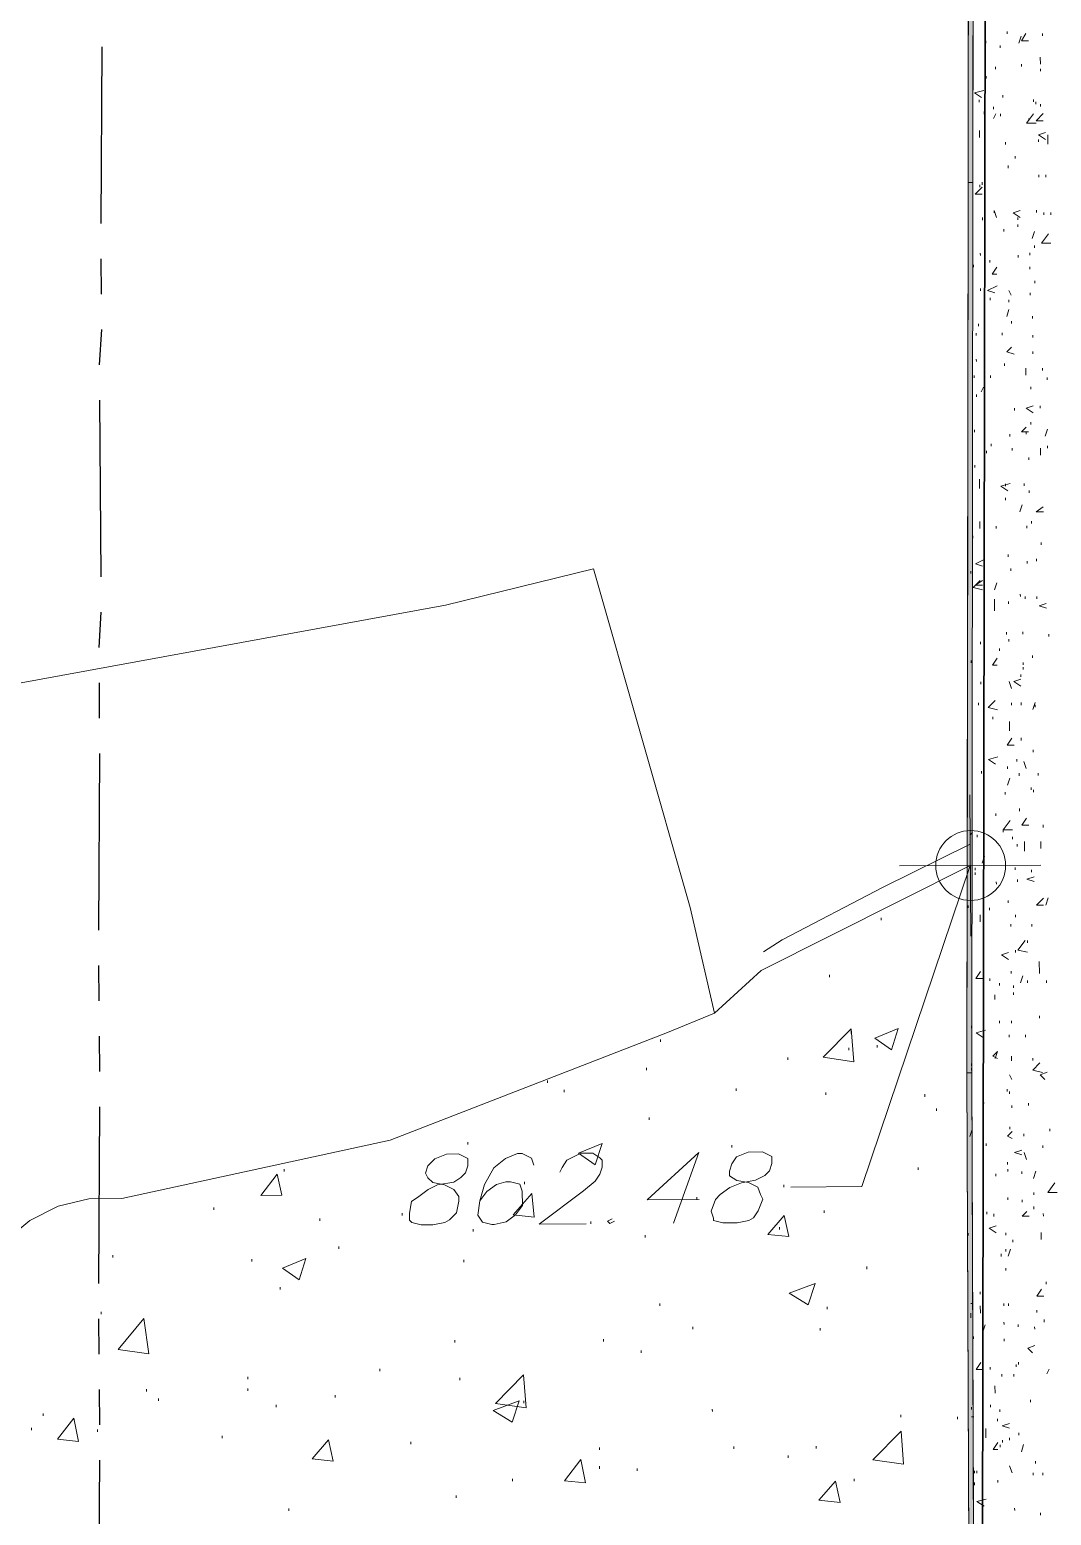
# Model space of a CAD drawing. Header units: inches. Extents: x -5728 to 15181, y 9834 to 15140.
# Drawn here: x 6341 to 6688, y 12068 to 12573 of the extents above; entities that cross this region are included whole.
import ezdxf

# ---------------------------------------------------------------- set-up
doc = ezdxf.new("R2010")
doc.units = ezdxf.units.IN
doc.header["$MEASUREMENT"] = 0
doc.linetypes.add('IMPORT-DASHEDX2 _4_', pattern=[0.1125, 0.075, -0.0375])
for name, color, linetype, lineweight in [('PDF_Geometry', 1, 'Continuous', 9), ('PDF_Solid Fills', 1, 'Continuous', 9), ('site plan converted for PDF_dwg', 1, 'Continuous', 9)]:
    doc.layers.add(name, color=color, linetype=linetype, lineweight=lineweight)

# ---------------------------------------------------------------- blocks, each defined once
blk = doc.blocks.new('site plan converted for PDF_dwg-1480341-SITE PLAN')
at = {"layer": 'PDF_Solid Fills'}
for points in [[(4533.72, 2641), (4535.32, 2641), (4537.72, 2941), (4536.12, 2941), (4534.84, 2781.23)], [(4531.32, 2338.6), (4532.92, 2338.6), (4535.32, 2641), (4533.72, 2641), (4532.24, 2454.12)], [(4530.52, 2041), (4532.12, 2041), (4532.92, 2338.6), (4531.32, 2338.6), (4530.53, 2045.22)]]:
    blk.add_hatch(color=147, dxfattribs=at).paths.add_polyline_path(points, flags=0)
at = {"layer": 'PDF_Geometry', "color": 155, "lineweight": 15}
for p, q in [((4547.32, 2692.2), (4547.32, 2691.4)), ((4551.32, 2688.2), (4552.12, 2690.6)), ((4559.32, 2691.4), (4559.32, 2690.6)), ((4540.12, 2689), (4540.12, 2688.2)), ((4544.92, 2687.4), (4544.92, 2686.6)), ((4543.32, 2680.2), (4543.32, 2679.4)), ((4552.12, 2681), (4552.12, 2680.2)), ((4558.52, 2681), (4558.52, 2683.4)), ((4558.52, 2679.4), (4558.52, 2678.6)), ((4540.12, 2677), (4540.12, 2676.2)), ((4545.72, 2670.6), (4545.72, 2669.8)), ((4537.72, 2669), (4537.72, 2668.2)), ((4539.32, 2665), (4539.32, 2664.2)), ((4542.52, 2666.6), (4542.52, 2665.8)), ((4542.52, 2662.6), (4543.32, 2664.2)), ((4544.92, 2664.2), (4544.92, 2663.4)), ((4556.12, 2669), (4556.12, 2668.2)), ((4556.92, 2668.2), (4556.92, 2667.4)), ((4558.52, 2667.4), (4558.52, 2666.6)), ((4554.52, 2662.6), (4554.52, 2661.8)), ((4537.72, 2656.2), (4537.72, 2658.6)), ((4546.52, 2654.6), (4546.52, 2653.8)), ((4557.72, 2655.4), (4557.72, 2654.6)), ((4560.92, 2653.8), (4560.92, 2657)), ((4539.32, 2653), (4539.32, 2652.2)), ((4549.72, 2649.8), (4549.72, 2649)), ((4547.32, 2646.6), (4547.32, 2645.8)), ((4537.72, 2640.2), (4537.72, 2639.4)), ((4538.52, 2641), (4538.52, 2640.2)), ((4557.72, 2643.4), (4557.72, 2642.6)), ((4560.12, 2643.4), (4560.12, 2642.6)), ((4538.52, 2629), (4538.52, 2628.2)), ((4550.52, 2629), (4550.52, 2628.2)), ((4556.92, 2631.4), (4556.92, 2630.6)), ((4559.32, 2630.6), (4559.32, 2629.8)), ((4561.72, 2630.6), (4561.72, 2629.8)), ((4545.72, 2625), (4545.72, 2624.2)), ((4550.52, 2626.6), (4550.52, 2625.8)), ((4555.32, 2621.8), (4556.12, 2624.2)), ((4556.12, 2619.4), (4556.12, 2618.6)), ((4537.72, 2617), (4537.72, 2616.2)), ((4540.92, 2614.6), (4540.92, 2613.8)), ((4550.52, 2616.2), (4550.52, 2615.4)), ((4554.52, 2617), (4554.52, 2616.2)), ((4535.32, 2613), (4535.32, 2612.2)), ((4554.52, 2612.2), (4554.52, 2611.4)), ((4537.72, 2605), (4537.72, 2604.2)), ((4548.12, 2602.6), (4547.32, 2604.2)), ((4556.12, 2607.4), (4556.12, 2606.6)), ((4540.92, 2601.8), (4540.92, 2601)), ((4547.32, 2601), (4547.32, 2600.2)), ((4554.52, 2603.4), (4554.52, 2602.6)), ((4546.52, 2595.4), (4547.32, 2597.8)), ((4548.12, 2593.8), (4548.12, 2593)), ((4555.32, 2595.4), (4555.32, 2594.6)), ((4536.12, 2589.8), (4536.12, 2589)), ((4536.92, 2593), (4536.92, 2592.2)), ((4544.92, 2589.8), (4544.92, 2589)), ((4555.32, 2589), (4555.32, 2588.2)), ((4555.32, 2583.4), (4555.32, 2582.6)), ((4536.12, 2581), (4536.12, 2580.2)), ((4545.72, 2579.4), (4545.72, 2578.6)), ((4535.32, 2575.4), (4535.32, 2574.6)), ((4540.92, 2575.4), (4540.92, 2574.6)), ((4552.92, 2575.4), (4552.92, 2577.8)), ((4558.52, 2577.8), (4558.52, 2577)), ((4560.12, 2574.6), (4560.12, 2573.8)), ((4536.12, 2569), (4536.12, 2568.2)), ((4537.72, 2569.8), (4538.52, 2571.4)), ((4548.92, 2564.2), (4548.92, 2563.4)), ((4557.72, 2565), (4557.72, 2564.2)), ((4554.52, 2559.4), (4554.52, 2558.6)), ((4535.32, 2557), (4535.32, 2556.2)), ((4547.32, 2555.4), (4547.32, 2554.6)), ((4552.92, 2556.2), (4552.92, 2555.4)), ((4559.32, 2554.6), (4560.12, 2557)), ((4539.32, 2549.8), (4539.32, 2549)), ((4540.92, 2552.2), (4540.92, 2551.4)), ((4548.12, 2550.6), (4548.12, 2549.8)), ((4557.72, 2548.2), (4557.72, 2550.6)), ((4560.12, 2551.4), (4560.12, 2550.6)), ((4535.32, 2545), (4535.32, 2544.2)), ((4553.72, 2547.4), (4553.72, 2546.6)), ((4536.92, 2537), (4536.92, 2540.2)), ((4545.72, 2538.6), (4545.72, 2537.8)), ((4552.12, 2538.6), (4552.12, 2537.8)), ((4534.52, 2533), (4534.52, 2532.2)), ((4538.52, 2537), (4538.52, 2536.2)), ((4545.72, 2533.8), (4545.72, 2533)), ((4553.72, 2536.2), (4553.72, 2535.4)), ((4550.52, 2529), (4551.32, 2531.4)), ((4536.92, 2523.4), (4536.92, 2525.8)), ((4542.52, 2524.2), (4542.52, 2523.4)), ((4552.92, 2524.2), (4552.92, 2523.4)), ((4554.52, 2525.8), (4554.52, 2525)), ((4534.52, 2521), (4534.52, 2520.2)), ((4538.52, 2520.2), (4538.52, 2519.4)), ((4557.72, 2518.6), (4557.72, 2517.8)), ((4546.52, 2514.6), (4546.52, 2513.8)), ((4556.12, 2513), (4556.12, 2512.2)), ((4533.72, 2509), (4533.72, 2508.2)), ((4547.32, 2509.8), (4547.32, 2509)), ((4552.92, 2512.2), (4552.92, 2511.4)), ((4541.72, 2502.6), (4542.52, 2505)), ((4541.72, 2495.4), (4541.72, 2499.4)), ((4541.72, 2496.2), (4541.72, 2498.6)), ((4546.52, 2498.6), (4546.52, 2497.8)), ((4550.52, 2501), (4550.52, 2500.2)), ((4552.12, 2500.2), (4552.12, 2499.4)), ((4556.12, 2500.2), (4556.12, 2499.4)), ((4545.72, 2488.2), (4545.72, 2487.4)), ((4551.32, 2488.2), (4551.32, 2487.4)), ((4560.12, 2487.4), (4560.12, 2486.6)), ((4536.92, 2485), (4536.92, 2484.2)), ((4543.32, 2482.6), (4543.32, 2481.8)), ((4546.52, 2485.8), (4546.52, 2485)), ((4533.72, 2477.8), (4533.72, 2478.6)), ((4551.32, 2477.8), (4551.32, 2477)), ((4554.52, 2480.2), (4554.52, 2479.4)), ((4550.52, 2473.8), (4550.52, 2473)), ((4551.32, 2476.2), (4551.32, 2475.4)), ((4536.92, 2471.4), (4536.92, 2470.6)), ((4547.32, 2469), (4546.52, 2471.4)), ((4536.12, 2464.2), (4536.12, 2463.4)), ((4547.32, 2464.2), (4547.32, 2463.4)), ((4550.52, 2464.2), (4550.52, 2463.4)), ((4554.52, 2461.8), (4555.32, 2464.2)), ((4555.32, 2463.4), (4555.32, 2462.6)), ((4540.92, 2459.4), (4540.92, 2458.6)), ((4546.52, 2454.6), (4546.52, 2457.8)), ((4550.52, 2452.2), (4550.52, 2451.4)), ((4554.52, 2448.2), (4554.52, 2447.4)), ((4545.72, 2442.6), (4545.72, 2441.8)), ((4548.92, 2445), (4548.92, 2444.2)), ((4552.12, 2441.8), (4551.32, 2444.2)), ((4536.92, 2441), (4536.92, 2440.2)), ((4545.72, 2436.2), (4546.52, 2438.6)), ((4549.72, 2440.2), (4549.72, 2439.4)), ((4556.12, 2440.2), (4556.12, 2439.4)), ((4532.92, 2385), (4532.92, 2433)), ((4544.92, 2433.8), (4544.92, 2433)), ((4553.72, 2435.4), (4553.72, 2434.6)), ((4554.52, 2434.6), (4554.52, 2433.8)), ((4532.92, 2431.4), (4532.92, 2430.6)), ((4549.72, 2428.2), (4549.72, 2427.4)), ((4541.72, 2426.6), (4541.72, 2425.8)), ((4557.72, 2422.6), (4557.72, 2421.8)), ((4532.92, 2419.4), (4533.72, 2420.2)), ((4535.32, 2419.4), (4535.32, 2418.6)), ((4544.12, 2421), (4544.12, 2420.2)), ((4547.32, 2418.6), (4547.32, 2417.8)), ((4551.32, 2413.8), (4551.32, 2417)), ((4556.92, 2414.6), (4556.92, 2417)), ((4536.92, 2409.8), (4537.72, 2412.2)), ((4548.92, 2416.2), (4548.92, 2415.4)), ((4508.92, 2409), (4556.92, 2409)), ((4534.52, 2408.2), (4534.52, 2407.4)), ((4548.12, 2408.2), (4548.12, 2407.4)), ((4553.72, 2407.4), (4553.72, 2406.6)), ((4534.52, 2406.6), (4534.52, 2405.8)), ((4541.72, 2403.4), (4541.72, 2402.6)), ((4548.92, 2404.2), (4548.92, 2403.4)), ((4545.72, 2397), (4545.72, 2396.2)), ((4558.52, 2395.4), (4559.32, 2397.8)), ((4532.12, 2395.4), (4532.12, 2394.6)), ((4536.12, 2389.8), (4536.12, 2392.2)), ((4539.32, 2394.6), (4539.32, 2393.8)), ((4548.12, 2392.2), (4548.12, 2391.4)), ((4502.52, 2391.4), (4502.52, 2390.6)), ((4546.52, 2389), (4546.52, 2388.2)), ((4553.72, 2389), (4553.72, 2388.2)), ((4532.92, 2385.8), (4532.92, 2385)), ((4552.12, 2383.4), (4552.12, 2382.6)), ((4548.12, 2380.2), (4548.12, 2379.4)), ((4484.92, 2372.2), (4484.92, 2371.4)), ((4546.52, 2373), (4546.52, 2372.2)), ((4549.72, 2369), (4550.52, 2371.4)), ((4556.12, 2372.2), (4556.12, 2376.2)), ((4539.32, 2370.6), (4539.32, 2369.8)), ((4542.52, 2369), (4542.52, 2368.2)), ((4547.32, 2368.2), (4547.32, 2367.4)), ((4552.12, 2369.8), (4552.12, 2369)), ((4558.52, 2369.8), (4558.52, 2369)), ((4540.92, 2363.4), (4540.92, 2365)), ((4547.32, 2365.8), (4547.32, 2365)), ((4556.12, 2357.8), (4556.12, 2357)), ((4492.12, 2353), (4492.12, 2352.2)), ((4532.92, 2354.6), (4532.92, 2353.8)), ((4542.52, 2356.2), (4542.52, 2355.4)), ((4545.72, 2351.4), (4545.72, 2350.6)), ((4546.52, 2356.2), (4546.52, 2355.4)), ((4551.32, 2351.4), (4551.32, 2350.6)), ((4427.32, 2350.6), (4427.32, 2349.8)), ((4491.32, 2347.4), (4491.32, 2346.6)), ((4500.92, 2348.2), (4500.92, 2347.4)), ((4470.52, 2344.2), (4470.52, 2343.4)), ((4532.92, 2341.8), (4532.92, 2341)), ((4553.72, 2343.4), (4553.72, 2342.6)), ((4388.92, 2337), (4388.92, 2336.2)), ((4422.52, 2341), (4422.52, 2340.2)), ((4532.92, 2340.2), (4532.92, 2339.4)), ((4546.52, 2336.2), (4545.72, 2337.8)), ((4394.52, 2333.8), (4394.52, 2333)), ((4452.92, 2333.8), (4452.92, 2333)), ((4483.32, 2332.2), (4483.32, 2331.4)), ((4516.92, 2331.4), (4516.92, 2330.6)), ((4544.92, 2333), (4544.92, 2332.2)), ((4545.72, 2332.2), (4545.72, 2331.4)), ((4520.92, 2326.6), (4520.92, 2325.8)), ((4532.92, 2329), (4532.92, 2328.2)), ((4536.92, 2329), (4536.92, 2328.2)), ((4546.52, 2327.4), (4546.52, 2326.6)), ((4552.12, 2328.2), (4552.12, 2327.4)), ((4423.32, 2324.2), (4423.32, 2323.4)), ((4361.72, 2316.2), (4361.72, 2315.4)), ((4532.12, 2317), (4532.92, 2319.4)), ((4545.72, 2320.2), (4545.72, 2319.4)), ((4550.52, 2317.8), (4550.52, 2317)), ((4559.32, 2319.4), (4559.32, 2318.6)), ((4451.32, 2314.6), (4451.32, 2313.8)), ((4537.72, 2314.6), (4537.72, 2313.8)), ((4551.32, 2309), (4550.52, 2311.4)), ((4556.92, 2313.8), (4556.92, 2313)), ((4299.32, 2307.4), (4299.32, 2306.6)), ((4514.52, 2306.6), (4514.52, 2305.8)), ((4544.92, 2308.2), (4544.92, 2307.4)), ((4544.92, 2305.8), (4544.92, 2305)), ((4380.92, 2302.6), (4380.92, 2301.8)), ((4468.92, 2301), (4468.92, 2300.2)), ((4540.92, 2304.2), (4540.92, 2303.4)), ((4549.72, 2305), (4549.72, 2304.2)), ((4553.72, 2302.6), (4554.52, 2305)), ((4439.32, 2297), (4439.32, 2296.2)), ((4544.92, 2296.2), (4544.92, 2295.4)), ((4553.72, 2297.8), (4553.72, 2297)), ((4275.32, 2294.6), (4275.32, 2293.8)), ((4339.32, 2292.2), (4339.32, 2291.4)), ((4482.52, 2292.2), (4482.52, 2291.4)), ((4532.92, 2294.6), (4532.92, 2293.8)), ((4537.72, 2291.4), (4537.72, 2290.6)), ((4549.72, 2295.4), (4549.72, 2294.6)), ((4553.72, 2293), (4553.72, 2292.2)), ((4311.32, 2290.6), (4311.32, 2289.8)), ((4363.32, 2286.6), (4363.32, 2285.8)), ((4403.32, 2289), (4403.32, 2288.2)), ((4467.32, 2286.6), (4467.32, 2285.8)), ((4540.12, 2290.6), (4540.12, 2289.8)), ((4556.92, 2290.6), (4556.92, 2289.8)), ((4317.72, 2281), (4317.72, 2280.2)), ((4421.72, 2284.2), (4421.72, 2283.4)), ((4531.32, 2284.2), (4531.32, 2283.4)), ((4544.12, 2284.2), (4544.12, 2283.4)), ((4546.52, 2281.8), (4546.52, 2281)), ((4556.12, 2281.8), (4556.12, 2284.2)), ((4240.92, 2278.6), (4240.92, 2277.8)), ((4288.12, 2277), (4288.12, 2276.2)), ((4360.12, 2276.2), (4360.12, 2275.4)), ((4542.52, 2277), (4542.52, 2276.2)), ((4544.12, 2278.6), (4544.12, 2277.8)), ((4544.92, 2276.2), (4545.72, 2278.6)), ((4496.92, 2273), (4496.92, 2272.2)), ((4544.12, 2272.2), (4544.12, 2271.4)), ((4297.72, 2267.4), (4297.72, 2266.6)), ((4557.72, 2267.4), (4557.72, 2266.6)), ((4426.52, 2261), (4426.52, 2260.2)), ((4535.32, 2264.2), (4535.32, 2263.4)), ((4236.92, 2259.4), (4236.92, 2258.6)), ((4483.32, 2259.4), (4483.32, 2258.6)), ((4532.12, 2260.2), (4532.92, 2260.2)), ((4532.12, 2255.4), (4532.12, 2257)), ((4535.32, 2257), (4535.32, 2259.4)), ((4535.32, 2258.6), (4535.32, 2257.8)), ((4543.32, 2260.2), (4543.32, 2259.4)), ((4544.92, 2260.2), (4544.92, 2259.4)), ((4554.52, 2257.8), (4554.52, 2257)), ((4437.72, 2253), (4437.72, 2252.2)), ((4480.92, 2252.2), (4480.92, 2251.4)), ((4536.12, 2250.6), (4536.92, 2253)), ((4543.32, 2253.8), (4543.32, 2253)), ((4548.12, 2253), (4548.12, 2252.2)), ((4553.72, 2252.2), (4553.72, 2251.4)), ((4556.92, 2254.6), (4556.92, 2253.8)), ((4356.92, 2249), (4356.92, 2248.2)), ((4407.32, 2249), (4407.32, 2248.2)), ((4532.92, 2249), (4532.92, 2248.2)), ((4543.32, 2248.2), (4543.32, 2247.4)), ((4420.12, 2245), (4420.12, 2244.2)), ((4548.12, 2240.2), (4548.12, 2239.4)), ((4286.52, 2237), (4286.52, 2236.2)), ((4331.32, 2239.4), (4331.32, 2238.6)), ((4358.52, 2236.2), (4358.52, 2235.4)), ((4538.52, 2238.6), (4538.52, 2237.8)), ((4542.52, 2236.2), (4542.52, 2235.4)), ((4546.52, 2236.2), (4546.52, 2235.4)), ((4547.32, 2239.4), (4547.32, 2238.6)), ((4557.72, 2236.2), (4558.52, 2237.8)), ((4252.12, 2233), (4252.12, 2232.2)), ((4286.52, 2233), (4286.52, 2232.2)), ((4316.12, 2230.6), (4316.12, 2229.8)), ((4540.12, 2229.8), (4540.12, 2232.2)), ((4256.12, 2229.8), (4256.12, 2229)), ((4296.12, 2227.4), (4296.12, 2226.6)), ((4380.12, 2228.2), (4380.12, 2227.4)), ((4538.52, 2225.8), (4538.52, 2225)), ((4552.12, 2227.4), (4552.12, 2226.6)), ((4212.92, 2220.2), (4212.92, 2219.4)), ((4216.92, 2225), (4216.92, 2224.2)), ((4444.12, 2225), (4444.12, 2224.2)), ((4508.12, 2222.6), (4508.12, 2221.8)), ((4527.32, 2221.8), (4527.32, 2221)), ((4532.12, 2224.2), (4532.12, 2225)), ((4532.12, 2221.8), (4532.92, 2221.8)), ((4540.92, 2221), (4540.92, 2220.2)), ((4541.72, 2224.2), (4541.72, 2223.4)), ((4235.32, 2219.4), (4235.32, 2218.6)), ((4277.72, 2217), (4277.72, 2216.2)), ((4536.92, 2214.6), (4536.92, 2217.8)), ((4548.12, 2216.2), (4548.12, 2215.4)), ((4341.72, 2214.6), (4341.72, 2213.8)), ((4405.72, 2212.2), (4405.72, 2211.4)), ((4451.32, 2212.2), (4451.32, 2211.4)), ((4479.32, 2212.2), (4479.32, 2211.4)), ((4541.72, 2212.2), (4541.72, 2211.4)), ((4542.52, 2213.8), (4542.52, 2213)), ((4544.92, 2214.6), (4544.92, 2213.8)), ((4548.92, 2209.8), (4549.72, 2212.2)), ((4405.72, 2205.8), (4405.72, 2205)), ((4418.52, 2205), (4418.52, 2204.2)), ((4469.72, 2209), (4469.72, 2208.2)), ((4545.72, 2202.6), (4544.92, 2205)), ((4553.72, 2206.6), (4553.72, 2205.8)), ((4376.12, 2201.8), (4376.12, 2201)), ((4492.12, 2201), (4492.12, 2200.2)), ((4532.92, 2203.4), (4532.92, 2202.6)), ((4533.72, 2203.4), (4533.72, 2202.6)), ((4540.92, 2200.2), (4540.92, 2199.4)), ((4552.92, 2202.6), (4552.92, 2201.8)), ((4556.12, 2202.6), (4556.12, 2201.8)), ((4356.92, 2196.2), (4356.92, 2195.4)), ((4532.92, 2199.4), (4532.92, 2198.6)), ((4300.12, 2192.2), (4300.12, 2191.4)), ((4546.52, 2190.6), (4546.52, 2189.8)), ((4555.32, 2189), (4555.32, 2188.2))]:
    blk.add_line(p, q, dxfattribs=at)
at = {"layer": 'PDF_Geometry', "color": 165, "lineweight": 25}
for p, q in [((4239.32, 2629), (4240.12, 2689)), ((4239.32, 2605), (4239.32, 2617)), ((4238.52, 2581), (4239.32, 2593)), ((4238.52, 2509), (4238.52, 2569)), ((4237.72, 2485), (4238.52, 2497)), ((4237.72, 2461), (4237.72, 2473)), ((4236.92, 2389), (4237.72, 2449)), ((4236.92, 2365), (4236.92, 2377)), ((4236.92, 2341), (4236.92, 2353)), ((4236.12, 2269), (4236.92, 2329)), ((4236.12, 2245), (4236.12, 2257)), ((4236.12, 2221), (4236.12, 2233)), ((4235.32, 2149), (4236.12, 2209))]:
    blk.add_line(p, q, dxfattribs=at)
at = {"layer": 'PDF_Geometry', "color": 157, "lineweight": 35, "flags": 128}
blk.add_lwpolyline([(1834.52, 362.6), (4520.12, 325), (4553.72, 4365.8), (4155.32, 4561), (679.32, 1833.8)], close=True, dxfattribs=at)
at = {"layer": 'PDF_Geometry', "color": 147, "flags": 128}
for points in [[(4533.72, 2641), (4535.32, 2641), (4537.72, 2941), (4536.12, 2941)], [(4531.32, 2338.6), (4532.92, 2338.6), (4535.32, 2641), (4533.72, 2641)], [(4530.52, 2041), (4532.12, 2041), (4532.92, 2338.6), (4531.32, 2338.6)]]:
    blk.add_lwpolyline(points, close=True, dxfattribs=at)
at = {"layer": 'PDF_Geometry', "color": 155, "lineweight": 15, "flags": 128}
for points in [[(4554.52, 2689), (4552.12, 2689), (4553.72, 2691.4)], [(4538.52, 2669.8), (4536.12, 2671.4), (4539.32, 2672.2)], [(4556.92, 2661), (4553.72, 2661), (4556.12, 2664.2)], [(4559.32, 2661.8), (4556.92, 2661.8), (4559.32, 2664.2)], [(4560.12, 2655.4), (4557.72, 2657), (4560.12, 2657.8)], [(4538.52, 2637), (4536.12, 2637), (4538.52, 2639.4)], [(4543.32, 2629), (4542.52, 2631.4), (4542.52, 2630.6)], [(4551.32, 2629), (4548.92, 2630.6), (4551.32, 2631.4)], [(4561.72, 2620.2), (4558.52, 2620.2), (4560.92, 2623.4)], [(4543.32, 2609.8), (4541.72, 2609.8), (4543.32, 2612.2)], [(4542.52, 2603.4), (4540.12, 2604.2), (4543.32, 2605.8)], [(4548.92, 2582.6), (4546.52, 2583.4), (4548.12, 2585)], [(4555.32, 2562.6), (4552.92, 2564.2), (4555.32, 2565)], [(4553.72, 2556.2), (4551.32, 2556.2), (4552.92, 2557.8)], [(4546.52, 2536.2), (4544.12, 2537.8), (4547.32, 2538.6)], [(4558.52, 2529), (4556.12, 2529), (4558.52, 2530.6)], [(4537.72, 2510.6), (4535.32, 2511.4), (4538.52, 2513)], [(4190.52, 2041), (4189.72, 2227.4), (4187.32, 2239.4), (4187.32, 2251.4), (4190.52, 2263.4), (4196.12, 2274.6), (4204.12, 2283.4), (4212.92, 2290.6), (4222.52, 2295.4), (4232.92, 2297.8), (4244.12, 2297.8), (4335.32, 2317), (4429.72, 2353), (4445.72, 2359.4), (4437.72, 2395.4), (4405.72, 2510.6), (4355.32, 2498.6), (4155.32, 2463.4), (4105.72, 2441.8), (4017.72, 2393), (4012.92, 2185.8)], [(4537.72, 2502.6), (4534.52, 2503.4), (4536.92, 2505.8)], [(4537.72, 2504.2), (4535.32, 2504.2), (4537.72, 2505.8)], [(4559.32, 2496.2), (4556.92, 2497), (4559.32, 2497.8)], [(4542.52, 2477), (4540.92, 2477), (4542.52, 2479.4)], [(4550.52, 2469.8), (4548.12, 2471.4), (4550.52, 2472.2)], [(4542.52, 2461.8), (4539.32, 2462.6), (4541.72, 2465)], [(4548.12, 2449.8), (4545.72, 2449.8), (4547.32, 2452.2)], [(4541.72, 2443.4), (4539.32, 2445), (4542.52, 2445.8)], [(4547.32, 2421), (4544.12, 2421), (4546.52, 2424.2)], [(4552.92, 2422.6), (4550.52, 2422.6), (4552.12, 2425)], [(4532.92, 2416.2), (4503.32, 2401.8), (4468.92, 2384.2), (4462.52, 2380.2)], [(4184.92, 1449.8), (4182.52, 1481), (4184.12, 1620.2), (4188.12, 1754.6), (4190.52, 2041), (4189.72, 2227.4), (4187.32, 2239.4), (4187.32, 2251.4), (4190.52, 2263.4), (4196.12, 2274.6), (4204.12, 2283.4), (4212.92, 2290.6), (4222.52, 2295.4), (4232.92, 2297.8), (4244.12, 2297.8), (4335.32, 2317), (4429.72, 2353), (4445.72, 2359.4), (4461.72, 2373.8), (4532.92, 2409)], [(4532.92, 2409), (4495.32, 2300.2), (4471.32, 2300.2)], [(4554.52, 2403.4), (4552.12, 2404.2), (4554.52, 2405)], [(4557.72, 2395.4), (4555.32, 2395.4), (4557.72, 2397.8)], [(4552.12, 2379.4), (4548.92, 2380.2), (4551.32, 2383.4)], [(4545.72, 2377), (4543.32, 2378.6), (4545.72, 2379.4)], [(4536.92, 2370.6), (4534.52, 2370.6), (4536.12, 2373)], [(4536.92, 2350.6), (4534.52, 2352.2), (4537.72, 2353)], [(4541.72, 2343.4), (4540.12, 2344.2), (4541.72, 2345.8), (4540.92, 2343.4)], [(4546.52, 2344.2), (4546.52, 2343.4), (4546.52, 2342.6)], [(4556.92, 2338.6), (4553.72, 2339.4), (4556.12, 2341.8)], [(4557.72, 2336.2), (4556.12, 2337.8), (4558.52, 2338.6)], [(4546.52, 2316.2), (4544.92, 2317), (4546.52, 2318.6)], [(4384.12, 2308.2), (4383.32, 2310.6), (4380.12, 2312.2), (4378.52, 2312.2), (4374.52, 2310.6), (4370.52, 2307.4), (4367.32, 2301.8), (4365.72, 2296.2), (4364.92, 2291.4), (4366.52, 2289), (4369.72, 2288.2), (4370.52, 2288.2), (4374.52, 2289), (4377.72, 2291.4), (4380.12, 2294.6), (4380.12, 2299.4), (4379.32, 2301.8), (4376.12, 2302.6), (4374.52, 2302.6), (4371.32, 2301.8), (4368.12, 2299.4), (4365.72, 2296.2)], [(4392.92, 2305.8), (4393.72, 2307.4), (4395.32, 2309.8), (4396.92, 2310.6), (4400.12, 2312.2), (4404.12, 2312.2), (4406.52, 2310.6), (4407.32, 2309.8), (4407.32, 2307.4), (4406.52, 2305), (4404.92, 2302.6), (4400.92, 2299.4), (4385.72, 2288.2), (4401.72, 2288.2)], [(4431.32, 2288.2), (4440.12, 2312.2), (4422.52, 2296.2), (4440.12, 2296.2)], [(4549.72, 2310.6), (4547.32, 2311.4), (4549.72, 2312.2)], [(4561.72, 2297.8), (4558.52, 2297.8), (4560.92, 2301)], [(4552.12, 2289.8), (4549.72, 2289.8), (4551.32, 2291.4)], [(4410.52, 2289.8), (4408.92, 2289), (4409.72, 2288.2), (4411.32, 2289)], [(4540.92, 2284.2), (4538.52, 2285.8), (4540.92, 2286.6)], [(4556.92, 2262.6), (4554.52, 2262.6), (4556.12, 2265)], [(4552.92, 2243.4), (4551.32, 2245), (4553.72, 2245.8)], [(4536.12, 2237.8), (4533.72, 2237.8), (4535.32, 2240.2)], [(4544.92, 2217.8), (4542.52, 2218.6), (4544.92, 2219.4)], [(4540.92, 2210.6), (4539.32, 2210.6), (4540.92, 2213)], [(4536.12, 2191.4), (4533.72, 2193), (4536.92, 2193.8)]]:
    blk.add_lwpolyline(points, dxfattribs=at)
for points in [[(4554.52, 2570.6), (4554.52, 2571.4)], [(4482.52, 2344.2), (4492.12, 2353.8), (4492.92, 2342.6)], [(4508.12, 2353.8), (4505.72, 2346.6), (4500.12, 2350.6)], [(4354.52, 2312.2), (4350.52, 2310.6), (4348.12, 2308.2), (4347.32, 2305.8), (4348.12, 2304.2), (4349.72, 2302.6), (4353.72, 2301.8), (4356.92, 2300.2), (4358.52, 2297.8), (4358.52, 2296.2), (4357.72, 2292.2), (4355.32, 2289.8), (4353.72, 2289), (4349.72, 2288.2), (4345.72, 2288.2), (4342.52, 2289), (4341.72, 2289.8), (4341.72, 2292.2), (4342.52, 2296.2), (4344.92, 2297.8), (4348.12, 2300.2), (4351.32, 2301.8), (4356.92, 2302.6), (4359.32, 2304.2), (4360.92, 2305.8), (4361.72, 2308.2), (4361.72, 2310.6), (4358.52, 2312.2)], [(4407.32, 2315.4), (4404.92, 2308.2), (4399.32, 2312.2)], [(4456.92, 2312.2), (4452.92, 2310.6), (4451.32, 2308.2), (4450.52, 2305.8), (4450.52, 2304.2), (4452.92, 2302.6), (4456.92, 2301.8), (4460.12, 2300.2), (4460.92, 2297.8), (4461.72, 2296.2), (4460.12, 2292.2), (4458.52, 2289.8), (4456.92, 2289), (4452.92, 2288.2), (4448.12, 2288.2), (4444.92, 2289), (4444.92, 2289.8), (4444.12, 2292.2), (4445.72, 2296.2), (4447.32, 2297.8), (4450.52, 2300.2), (4454.52, 2301.8), (4459.32, 2302.6), (4462.52, 2304.2), (4464.12, 2305.8), (4464.92, 2308.2), (4464.92, 2310.6), (4461.72, 2312.2)], [(4296.92, 2305.8), (4298.52, 2298.6), (4291.32, 2298.6)], [(4383.32, 2298.6), (4384.12, 2290.6), (4376.92, 2291.4)], [(4468.92, 2290.6), (4470.52, 2283.4), (4463.32, 2284.2)], [(4306.52, 2277), (4304.12, 2269.8), (4298.52, 2273.8)], [(4479.32, 2267.4), (4476.92, 2260.2), (4470.52, 2264.2)], [(4252.92, 2245), (4242.52, 2246.6), (4251.32, 2257)], [(4380.92, 2225.8), (4370.52, 2227.4), (4380.12, 2237)], [(4378.52, 2228.2), (4376.12, 2221), (4369.72, 2225)], [(4227.32, 2223.4), (4228.92, 2215.4), (4221.72, 2216.2)], [(4313.72, 2215.4), (4315.32, 2208.2), (4308.12, 2209)], [(4508.92, 2205.8), (4498.52, 2207.4), (4508.12, 2217)], [(4399.32, 2208.2), (4400.92, 2200.2), (4393.72, 2201)], [(4485.72, 2200.2), (4487.32, 2193), (4480.12, 2193.8)]]:
    blk.add_lwpolyline(points, close=True, dxfattribs=at)
at = {"layer": 'PDF_Geometry', "color": 155, "lineweight": 15}
blk.add_circle((4533.05, 2409), 11.87, dxfattribs=at)
at = {"layer": 'PDF_Solid Fills', "color": 147}
for p, q in [((4535.32, 2641), (4537.72, 2941)), ((4534.84, 2781.23), (4533.72, 2641)), ((4533.72, 2641), (4532.24, 2454.12)), ((4532.92, 2338.6), (4535.32, 2641)), ((4535.32, 2641), (4533.72, 2641)), ((4533.72, 2641), (4535.32, 2641)), ((4532.24, 2454.12), (4531.32, 2338.6)), ((4531.32, 2338.6), (4530.53, 2045.22)), ((4532.92, 2338.6), (4531.32, 2338.6)), ((4531.32, 2338.6), (4532.92, 2338.6)), ((4532.12, 2041), (4532.92, 2338.6))]:
    blk.add_line(p, q, dxfattribs=at)

msp = doc.modelspace()

# ---------------------------------------------------------------- block references
at = {"layer": 'site plan converted for PDF_dwg', "color": 147, "linetype": 'IMPORT-DASHEDX2 _4_', "rotation": 0.383349167194431}
msp.add_blockref('site plan converted for PDF_dwg-1480341-SITE PLAN', (2144.04, 9849.68), dxfattribs=at)

doc.saveas('drawing.dxf')
